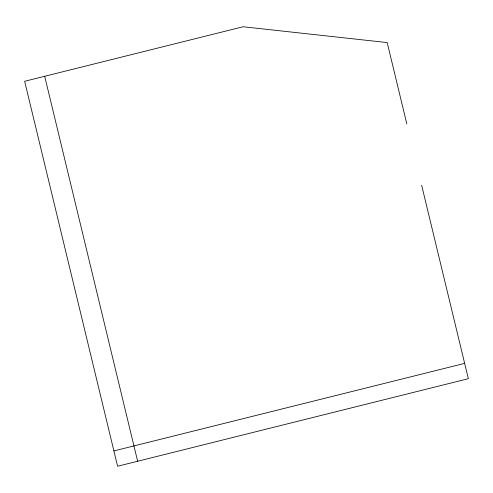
<?xml version="1.0" encoding="UTF-8"?>
<svg xmlns="http://www.w3.org/2000/svg" width="493" height="493" viewBox="0 0 493 493"><rect width="100%" height="100%" fill="white"/><g stroke="black" fill="none" stroke-linecap="round" stroke-linejoin="round"><path stroke-width="0.74" d="M113.908 450.922L464.652 363.378M406.842 123.977L387.19 42.577L243.117 26.758L24.65 81.283L117.605 466.242L468.35 378.698L421.644 185.263M44.69 76.279L137.646 461.238"/></g></svg>
